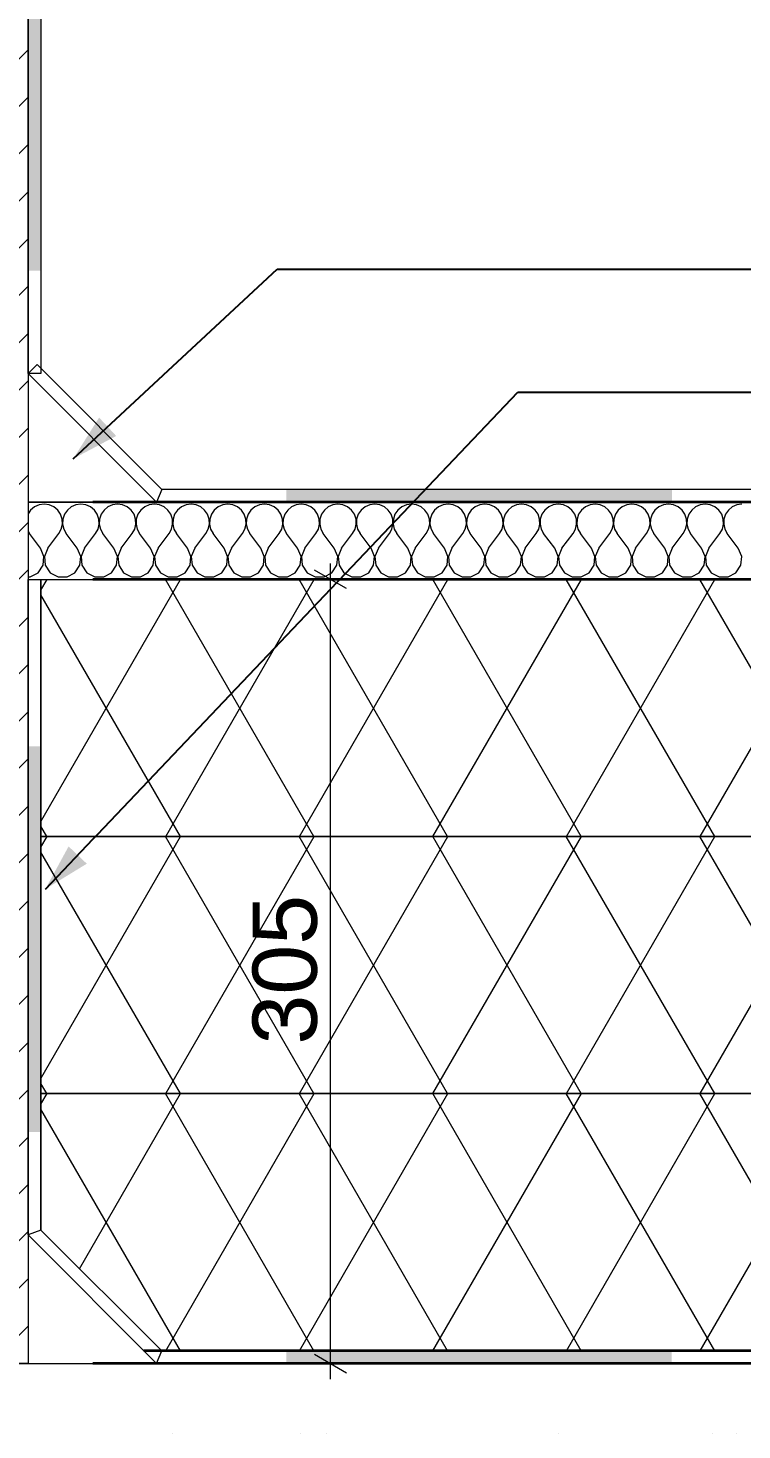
# Model space of a CAD drawing. Header units: millimetres. Extents: x 1788 to 4632, y 2793 to 4765.
# Drawn here: x 3200 to 3477, y 3674 to 4219 of the extents above; entities that cross this region are included whole.
import ezdxf

# ---------------------------------------------------------------- set-up
doc = ezdxf.new("R2010")
doc.units = ezdxf.units.MM
doc.header["$MEASUREMENT"] = 0
doc.linetypes.add('Wipeout_Contour', pattern=[1000, 0, -1000])
for name, color, linetype, lineweight in [('2D Drafting - General_Pen_No__1', 7, 'Continuous', 13), ('Dimensioning - General_Pen_No__1', 7, 'Continuous', 13), ('LÕIGE_Pen_No__1', 7, 'Continuous', 13), ('New_0_Pen_No__2', 8, 'Continuous', 15), ('New_Shell - Roof_Pen_No__1', 7, 'Continuous', 13), ('New_Shell - Roof_Pen_No__21', 7, 'Continuous', 35), ('Structural - Bearing_Pen_No__1', 7, 'Continuous', 13)]:
    doc.layers.add(name, color=color, linetype=linetype, lineweight=lineweight)
for name, color, linetype in [('Dimensioning - General', 7, 'Continuous'), ('New_Shell - Roof', 7, 'Continuous'), ('Structural - Bearing', 7, 'Continuous')]:
    doc.layers.add(name, color=color, linetype=linetype)
doc.styles.add('GENERATED_STYLE_1', font='')
doc.styles.get('GENERATED_STYLE_1').set_extended_font_data('Arial')
doc.dimstyles.new('GENERATED_STYLE__1', dxfattribs={"dimtxt": 25, "dimasz": 9.5, "dimexe": 0.18, "dimexo": 0.0625, "dimgap": 0, "dimtad": 1, "dimdec": 0, "dimzin": 0, "dimdsep": 46, "dimtxsty": 'GENERATED_STYLE_1', "dimblk": 'ARROWHEAD_2', "dimblk1": 'ARROWHEAD_2', "dimblk2": 'ARROWHEAD_2', "dimcen": 0.09, "dimse1": 1, "dimse2": 1, "dimclrd": 7, "dimclre": 7, "dimclrt": 7, "dimadec": 0, "dimazin": 0, "dimtfac": 1, "dimtdec": 4, "dimtmove": 0, "dimatfit": 3, "dimfxl": 0, "dimtolj": 1, "dimtzin": 0, "dimarcsym": 0})
doc.dimstyles.new('GENERATED_STYLE__2', dxfattribs={"dimtxt": 0.18, "dimasz": 18.24, "dimexe": 0.18, "dimexo": 0.0625, "dimgap": 0, "dimtad": 0, "dimtih": 1, "dimtoh": 1, "dimdec": 4, "dimzin": 0, "dimdsep": 46, "dimcen": 0.09, "dimadec": 0, "dimazin": 0, "dimtfac": 1, "dimtdec": 4, "dimtmove": 0, "dimatfit": 3, "dimldrblk": 'ARROWHEAD_5', "dimfxl": 0, "dimtolj": 1, "dimtzin": 0, "dimarcsym": 0})

# ---------------------------------------------------------------- blocks, each defined once
blk = doc.blocks.new('*X2')
at = {"layer": 'New_Shell - Roof_Pen_No__1', "color": 7, "linetype": 'Continuous', "lineweight": 13}
for p, q in [((3200.76, 4031.96), (3199.76, 4030.51)), ((3202.28, 4033.22), (3200.76, 4031.96)), ((3204.08, 4034.01), (3202.28, 4033.22)), ((3206.03, 4034.29), (3204.08, 4034.01)), ((3207.99, 4034.01), (3206.03, 4034.29)), ((3209.79, 4033.22), (3207.99, 4034.01)), ((3211.31, 4031.96), (3209.79, 4033.22)), ((3212.42, 4030.34), (3211.31, 4031.96)), ((3213.05, 4028.47), (3212.42, 4030.34)), ((3213.93, 4030.34), (3213.3, 4028.47)), ((3215.05, 4031.96), (3213.93, 4030.34)), ((3216.56, 4033.22), (3215.05, 4031.96)), ((3218.37, 4034.01), (3216.56, 4033.22)), ((3220.32, 4034.29), (3218.37, 4034.01)), ((3222.27, 4034.01), (3220.32, 4034.29)), ((3224.08, 4033.22), (3222.27, 4034.01)), ((3225.59, 4031.96), (3224.08, 4033.22)), ((3226.71, 4030.34), (3225.59, 4031.96)), ((3227.34, 4028.47), (3226.71, 4030.34)), ((3228.22, 4030.34), (3227.59, 4028.47)), ((3229.33, 4031.96), (3228.22, 4030.34)), ((3230.85, 4033.22), (3229.33, 4031.96)), ((3232.65, 4034.01), (3230.85, 4033.22)), ((3234.61, 4034.29), (3232.65, 4034.01)), ((3236.56, 4034.01), (3234.61, 4034.29)), ((3238.36, 4033.22), (3236.56, 4034.01)), ((3239.88, 4031.96), (3238.36, 4033.22)), ((3240.99, 4030.34), (3239.88, 4031.96)), ((3241.62, 4028.47), (3240.99, 4030.34)), ((3242.5, 4030.34), (3241.87, 4028.47)), ((3243.62, 4031.96), (3242.5, 4030.34)), ((3245.14, 4033.22), (3243.62, 4031.96)), ((3246.94, 4034.01), (3245.14, 4033.22)), ((3248.89, 4034.29), (3246.94, 4034.01)), ((3250.84, 4034.01), (3248.89, 4034.29)), ((3252.65, 4033.22), (3250.84, 4034.01)), ((3254.16, 4031.96), (3252.65, 4033.22)), ((3255.28, 4030.34), (3254.16, 4031.96)), ((3255.91, 4028.47), (3255.28, 4030.34)), ((3256.79, 4030.34), (3256.16, 4028.47)), ((3257.9, 4031.96), (3256.79, 4030.34)), ((3259.42, 4033.22), (3257.9, 4031.96)), ((3261.23, 4034.01), (3259.42, 4033.22)), ((3263.18, 4034.29), (3261.23, 4034.01)), ((3265.13, 4034.01), (3263.18, 4034.29)), ((3266.93, 4033.22), (3265.13, 4034.01)), ((3268.45, 4031.96), (3266.93, 4033.22)), ((3269.57, 4030.34), (3268.45, 4031.96)), ((3270.2, 4028.47), (3269.57, 4030.34)), ((3271.07, 4030.34), (3270.44, 4028.47)), ((3272.19, 4031.96), (3271.07, 4030.34)), ((3273.71, 4033.22), (3272.19, 4031.96)), ((3275.51, 4034.01), (3273.71, 4033.22)), ((3277.46, 4034.29), (3275.51, 4034.01)), ((3279.41, 4034.01), (3277.46, 4034.29)), ((3281.22, 4033.22), (3279.41, 4034.01)), ((3282.74, 4031.96), (3281.22, 4033.22)), ((3283.85, 4030.34), (3282.74, 4031.96)), ((3284.48, 4028.47), (3283.85, 4030.34)), ((3285.36, 4030.34), (3284.73, 4028.47)), ((3286.48, 4031.96), (3285.36, 4030.34)), ((3287.99, 4033.22), (3286.48, 4031.96)), ((3289.8, 4034.01), (3287.99, 4033.22)), ((3291.75, 4034.29), (3289.8, 4034.01)), ((3293.7, 4034.01), (3291.75, 4034.29)), ((3295.5, 4033.22), (3293.7, 4034.01)), ((3297.02, 4031.96), (3295.5, 4033.22)), ((3298.14, 4030.34), (3297.02, 4031.96)), ((3298.77, 4028.47), (3298.14, 4030.34)), ((3299.65, 4030.34), (3299.02, 4028.47)), ((3300.76, 4031.96), (3299.65, 4030.34)), ((3302.28, 4033.22), (3300.76, 4031.96)), ((3304.08, 4034.01), (3302.28, 4033.22)), ((3306.03, 4034.29), (3304.08, 4034.01)), ((3307.99, 4034.01), (3306.03, 4034.29)), ((3309.79, 4033.22), (3307.99, 4034.01)), ((3311.31, 4031.96), (3309.79, 4033.22)), ((3312.42, 4030.34), (3311.31, 4031.96)), ((3313.05, 4028.47), (3312.42, 4030.34)), ((3313.93, 4030.34), (3313.3, 4028.47)), ((3315.05, 4031.96), (3313.93, 4030.34)), ((3316.56, 4033.22), (3315.05, 4031.96)), ((3318.37, 4034.01), (3316.56, 4033.22)), ((3320.32, 4034.29), (3318.37, 4034.01)), ((3322.27, 4034.01), (3320.32, 4034.29)), ((3324.08, 4033.22), (3322.27, 4034.01)), ((3325.59, 4031.96), (3324.08, 4033.22)), ((3326.71, 4030.34), (3325.59, 4031.96)), ((3327.34, 4028.47), (3326.71, 4030.34)), ((3328.22, 4030.34), (3327.59, 4028.47)), ((3329.33, 4031.96), (3328.22, 4030.34)), ((3330.85, 4033.22), (3329.33, 4031.96)), ((3332.65, 4034.01), (3330.85, 4033.22)), ((3334.61, 4034.29), (3332.65, 4034.01)), ((3336.56, 4034.01), (3334.61, 4034.29)), ((3338.36, 4033.22), (3336.56, 4034.01)), ((3339.88, 4031.96), (3338.36, 4033.22)), ((3340.99, 4030.34), (3339.88, 4031.96)), ((3341.62, 4028.47), (3340.99, 4030.34)), ((3342.5, 4030.34), (3341.87, 4028.47)), ((3343.62, 4031.96), (3342.5, 4030.34)), ((3345.14, 4033.22), (3343.62, 4031.96)), ((3346.94, 4034.01), (3345.14, 4033.22)), ((3348.89, 4034.29), (3346.94, 4034.01)), ((3350.84, 4034.01), (3348.89, 4034.29)), ((3352.65, 4033.22), (3350.84, 4034.01)), ((3354.16, 4031.96), (3352.65, 4033.22)), ((3355.28, 4030.34), (3354.16, 4031.96)), ((3355.91, 4028.47), (3355.28, 4030.34)), ((3356.79, 4030.34), (3356.16, 4028.47)), ((3357.9, 4031.96), (3356.79, 4030.34)), ((3359.42, 4033.22), (3357.9, 4031.96)), ((3361.23, 4034.01), (3359.42, 4033.22)), ((3363.18, 4034.29), (3361.23, 4034.01)), ((3365.13, 4034.01), (3363.18, 4034.29)), ((3366.93, 4033.22), (3365.13, 4034.01)), ((3368.45, 4031.96), (3366.93, 4033.22)), ((3369.57, 4030.34), (3368.45, 4031.96)), ((3370.2, 4028.47), (3369.57, 4030.34)), ((3371.07, 4030.34), (3370.44, 4028.47)), ((3372.19, 4031.96), (3371.07, 4030.34)), ((3373.71, 4033.22), (3372.19, 4031.96)), ((3375.51, 4034.01), (3373.71, 4033.22)), ((3377.46, 4034.29), (3375.51, 4034.01)), ((3379.41, 4034.01), (3377.46, 4034.29)), ((3381.22, 4033.22), (3379.41, 4034.01)), ((3382.74, 4031.96), (3381.22, 4033.22)), ((3383.85, 4030.34), (3382.74, 4031.96)), ((3384.48, 4028.47), (3383.85, 4030.34)), ((3385.36, 4030.34), (3384.73, 4028.47)), ((3386.48, 4031.96), (3385.36, 4030.34)), ((3387.99, 4033.22), (3386.48, 4031.96)), ((3389.8, 4034.01), (3387.99, 4033.22)), ((3391.75, 4034.29), (3389.8, 4034.01)), ((3393.7, 4034.01), (3391.75, 4034.29)), ((3395.5, 4033.22), (3393.7, 4034.01)), ((3397.02, 4031.96), (3395.5, 4033.22)), ((3398.14, 4030.34), (3397.02, 4031.96)), ((3398.77, 4028.47), (3398.14, 4030.34)), ((3399.65, 4030.34), (3399.02, 4028.47)), ((3400.76, 4031.96), (3399.65, 4030.34)), ((3402.28, 4033.22), (3400.76, 4031.96)), ((3404.08, 4034.01), (3402.28, 4033.22)), ((3406.03, 4034.29), (3404.08, 4034.01)), ((3407.99, 4034.01), (3406.03, 4034.29)), ((3409.79, 4033.22), (3407.99, 4034.01)), ((3411.31, 4031.96), (3409.79, 4033.22)), ((3412.42, 4030.34), (3411.31, 4031.96)), ((3413.05, 4028.47), (3412.42, 4030.34)), ((3413.93, 4030.34), (3413.3, 4028.47)), ((3415.05, 4031.96), (3413.93, 4030.34)), ((3416.56, 4033.22), (3415.05, 4031.96)), ((3418.37, 4034.01), (3416.56, 4033.22)), ((3420.32, 4034.29), (3418.37, 4034.01)), ((3422.27, 4034.01), (3420.32, 4034.29)), ((3424.08, 4033.22), (3422.27, 4034.01)), ((3425.59, 4031.96), (3424.08, 4033.22)), ((3426.71, 4030.34), (3425.59, 4031.96)), ((3427.34, 4028.47), (3426.71, 4030.34)), ((3428.22, 4030.34), (3427.59, 4028.47)), ((3429.33, 4031.96), (3428.22, 4030.34)), ((3430.85, 4033.22), (3429.33, 4031.96)), ((3432.65, 4034.01), (3430.85, 4033.22)), ((3434.61, 4034.29), (3432.65, 4034.01)), ((3436.56, 4034.01), (3434.61, 4034.29)), ((3438.36, 4033.22), (3436.56, 4034.01)), ((3439.88, 4031.96), (3438.36, 4033.22)), ((3440.99, 4030.34), (3439.88, 4031.96)), ((3441.62, 4028.47), (3440.99, 4030.34)), ((3442.5, 4030.34), (3441.87, 4028.47)), ((3443.62, 4031.96), (3442.5, 4030.34)), ((3445.14, 4033.22), (3443.62, 4031.96)), ((3446.94, 4034.01), (3445.14, 4033.22)), ((3448.89, 4034.29), (3446.94, 4034.01)), ((3450.84, 4034.01), (3448.89, 4034.29)), ((3452.65, 4033.22), (3450.84, 4034.01)), ((3454.16, 4031.96), (3452.65, 4033.22)), ((3455.28, 4030.34), (3454.16, 4031.96)), ((3455.91, 4028.47), (3455.28, 4030.34)), ((3456.79, 4030.34), (3456.16, 4028.47)), ((3457.9, 4031.96), (3456.79, 4030.34)), ((3459.42, 4033.22), (3457.9, 4031.96)), ((3461.23, 4034.01), (3459.42, 4033.22)), ((3463.18, 4034.29), (3461.23, 4034.01)), ((3465.13, 4034.01), (3463.18, 4034.29)), ((3466.93, 4033.22), (3465.13, 4034.01)), ((3468.45, 4031.96), (3466.93, 4033.22)), ((3469.57, 4030.34), (3468.45, 4031.96)), ((3470.2, 4028.47), (3469.57, 4030.34)), ((3471.07, 4030.34), (3470.44, 4028.47)), ((3472.19, 4031.96), (3471.07, 4030.34)), ((3473.71, 4033.22), (3472.19, 4031.96)), ((3475.51, 4034.01), (3473.71, 4033.22)), ((3477.46, 4034.29), (3475.51, 4034.01)), ((3211.75, 4022.86), (3212.7, 4024.58)), ((3212.7, 4024.58), (3213.15, 4026.5)), ((3213.15, 4026.5), (3213.05, 4028.47)), ((3213.3, 4028.47), (3213.21, 4026.5)), ((3213.21, 4026.5), (3213.65, 4024.58)), ((3213.65, 4024.58), (3214.61, 4022.86)), ((3226.03, 4022.86), (3226.99, 4024.58)), ((3226.99, 4024.58), (3227.43, 4026.5)), ((3227.43, 4026.5), (3227.34, 4028.47)), ((3227.59, 4028.47), (3227.49, 4026.5)), ((3227.49, 4026.5), (3227.94, 4024.58)), ((3227.94, 4024.58), (3228.89, 4022.86)), ((3240.32, 4022.86), (3241.27, 4024.58)), ((3241.27, 4024.58), (3241.72, 4026.5)), ((3241.72, 4026.5), (3241.62, 4028.47)), ((3241.87, 4028.47), (3241.78, 4026.5)), ((3241.78, 4026.5), (3242.22, 4024.58)), ((3242.22, 4024.58), (3243.18, 4022.86)), ((3254.61, 4022.86), (3255.56, 4024.58)), ((3255.56, 4024.58), (3256.01, 4026.5)), ((3256.01, 4026.5), (3255.91, 4028.47)), ((3256.16, 4028.47), (3256.06, 4026.5)), ((3256.06, 4026.5), (3256.51, 4024.58)), ((3256.51, 4024.58), (3257.46, 4022.86)), ((3268.89, 4022.86), (3269.84, 4024.58)), ((3269.84, 4024.58), (3270.29, 4026.5)), ((3270.29, 4026.5), (3270.2, 4028.47)), ((3270.44, 4028.47), (3270.35, 4026.5)), ((3270.35, 4026.5), (3270.79, 4024.58)), ((3270.79, 4024.58), (3271.75, 4022.86)), ((3283.18, 4022.86), (3284.13, 4024.58)), ((3284.13, 4024.58), (3284.58, 4026.5)), ((3284.58, 4026.5), (3284.48, 4028.47)), ((3284.73, 4028.47), (3284.63, 4026.5)), ((3284.63, 4026.5), (3285.08, 4024.58)), ((3285.08, 4024.58), (3286.03, 4022.86)), ((3297.46, 4022.86), (3298.42, 4024.58)), ((3298.42, 4024.58), (3298.86, 4026.5)), ((3298.86, 4026.5), (3298.77, 4028.47)), ((3299.02, 4028.47), (3298.92, 4026.5)), ((3298.92, 4026.5), (3299.37, 4024.58)), ((3299.37, 4024.58), (3300.32, 4022.86)), ((3311.75, 4022.86), (3312.7, 4024.58)), ((3312.7, 4024.58), (3313.15, 4026.5)), ((3313.15, 4026.5), (3313.05, 4028.47)), ((3313.3, 4028.47), (3313.21, 4026.5)), ((3313.21, 4026.5), (3313.65, 4024.58)), ((3313.65, 4024.58), (3314.61, 4022.86)), ((3326.03, 4022.86), (3326.99, 4024.58)), ((3326.99, 4024.58), (3327.43, 4026.5)), ((3327.43, 4026.5), (3327.34, 4028.47)), ((3327.59, 4028.47), (3327.49, 4026.5)), ((3327.49, 4026.5), (3327.94, 4024.58)), ((3327.94, 4024.58), (3328.89, 4022.86)), ((3340.32, 4022.86), (3341.27, 4024.58)), ((3341.27, 4024.58), (3341.72, 4026.5)), ((3341.72, 4026.5), (3341.62, 4028.47)), ((3341.87, 4028.47), (3341.78, 4026.5)), ((3341.78, 4026.5), (3342.22, 4024.58)), ((3342.22, 4024.58), (3343.18, 4022.86)), ((3354.61, 4022.86), (3355.56, 4024.58)), ((3355.56, 4024.58), (3356.01, 4026.5)), ((3356.01, 4026.5), (3355.91, 4028.47)), ((3356.16, 4028.47), (3356.06, 4026.5)), ((3356.06, 4026.5), (3356.51, 4024.58)), ((3356.51, 4024.58), (3357.46, 4022.86)), ((3368.89, 4022.86), (3369.84, 4024.58)), ((3369.84, 4024.58), (3370.29, 4026.5)), ((3370.29, 4026.5), (3370.2, 4028.47)), ((3370.44, 4028.47), (3370.35, 4026.5)), ((3370.35, 4026.5), (3370.79, 4024.58)), ((3370.79, 4024.58), (3371.75, 4022.86)), ((3383.18, 4022.86), (3384.13, 4024.58)), ((3384.13, 4024.58), (3384.58, 4026.5)), ((3384.58, 4026.5), (3384.48, 4028.47)), ((3384.73, 4028.47), (3384.63, 4026.5)), ((3384.63, 4026.5), (3385.08, 4024.58)), ((3385.08, 4024.58), (3386.03, 4022.86)), ((3397.46, 4022.86), (3398.42, 4024.58)), ((3398.42, 4024.58), (3398.86, 4026.5)), ((3398.86, 4026.5), (3398.77, 4028.47)), ((3399.02, 4028.47), (3398.92, 4026.5)), ((3398.92, 4026.5), (3399.37, 4024.58)), ((3399.37, 4024.58), (3400.32, 4022.86)), ((3411.75, 4022.86), (3412.7, 4024.58)), ((3412.7, 4024.58), (3413.15, 4026.5)), ((3413.15, 4026.5), (3413.05, 4028.47)), ((3413.3, 4028.47), (3413.21, 4026.5)), ((3413.21, 4026.5), (3413.65, 4024.58)), ((3413.65, 4024.58), (3414.61, 4022.86)), ((3426.03, 4022.86), (3426.99, 4024.58)), ((3426.99, 4024.58), (3427.43, 4026.5)), ((3427.43, 4026.5), (3427.34, 4028.47)), ((3427.59, 4028.47), (3427.49, 4026.5)), ((3427.49, 4026.5), (3427.94, 4024.58)), ((3427.94, 4024.58), (3428.89, 4022.86)), ((3440.32, 4022.86), (3441.27, 4024.58)), ((3441.27, 4024.58), (3441.72, 4026.5)), ((3441.72, 4026.5), (3441.62, 4028.47)), ((3441.87, 4028.47), (3441.78, 4026.5)), ((3441.78, 4026.5), (3442.22, 4024.58)), ((3442.22, 4024.58), (3443.18, 4022.86)), ((3454.61, 4022.86), (3455.56, 4024.58)), ((3455.56, 4024.58), (3456.01, 4026.5)), ((3456.01, 4026.5), (3455.91, 4028.47)), ((3456.16, 4028.47), (3456.06, 4026.5)), ((3456.06, 4026.5), (3456.51, 4024.58)), ((3456.51, 4024.58), (3457.46, 4022.86)), ((3468.89, 4022.86), (3469.84, 4024.58)), ((3469.84, 4024.58), (3470.29, 4026.5)), ((3470.29, 4026.5), (3470.2, 4028.47)), ((3470.44, 4028.47), (3470.35, 4026.5)), ((3470.35, 4026.5), (3470.79, 4024.58)), ((3470.79, 4024.58), (3471.75, 4022.86)), ((3199.76, 4023.87), (3200.32, 4022.86)), ((3204.61, 4017.14), (3200.32, 4022.86)), ((3207.46, 4017.14), (3211.75, 4022.86)), ((3218.89, 4017.14), (3214.61, 4022.86)), ((3221.75, 4017.14), (3226.03, 4022.86)), ((3233.18, 4017.14), (3228.89, 4022.86)), ((3236.03, 4017.14), (3240.32, 4022.86)), ((3247.46, 4017.14), (3243.18, 4022.86)), ((3250.32, 4017.14), (3254.61, 4022.86)), ((3261.75, 4017.14), (3257.46, 4022.86)), ((3264.61, 4017.14), (3268.89, 4022.86)), ((3276.03, 4017.14), (3271.75, 4022.86)), ((3278.89, 4017.14), (3283.18, 4022.86)), ((3290.32, 4017.14), (3286.03, 4022.86)), ((3293.18, 4017.14), (3297.46, 4022.86)), ((3304.61, 4017.14), (3300.32, 4022.86)), ((3307.46, 4017.14), (3311.75, 4022.86)), ((3318.89, 4017.14), (3314.61, 4022.86)), ((3321.75, 4017.14), (3326.03, 4022.86)), ((3333.18, 4017.14), (3328.89, 4022.86)), ((3336.03, 4017.14), (3340.32, 4022.86)), ((3347.46, 4017.14), (3343.18, 4022.86)), ((3350.32, 4017.14), (3354.61, 4022.86)), ((3361.75, 4017.14), (3357.46, 4022.86)), ((3364.61, 4017.14), (3368.89, 4022.86)), ((3376.03, 4017.14), (3371.75, 4022.86)), ((3378.89, 4017.14), (3383.18, 4022.86)), ((3390.32, 4017.14), (3386.03, 4022.86)), ((3393.18, 4017.14), (3397.46, 4022.86)), ((3404.61, 4017.14), (3400.32, 4022.86)), ((3407.46, 4017.14), (3411.75, 4022.86)), ((3418.89, 4017.14), (3414.61, 4022.86)), ((3421.75, 4017.14), (3426.03, 4022.86)), ((3433.18, 4017.14), (3428.89, 4022.86)), ((3436.03, 4017.14), (3440.32, 4022.86)), ((3447.46, 4017.14), (3443.18, 4022.86)), ((3450.32, 4017.14), (3454.61, 4022.86)), ((3461.75, 4017.14), (3457.46, 4022.86)), ((3464.61, 4017.14), (3468.89, 4022.86)), ((3476.03, 4017.14), (3471.75, 4022.86)), ((3205.95, 4013.93), (3204.61, 4017.14)), ((3205.62, 4010.47), (3205.95, 4013.93)), ((3207.46, 4017.14), (3206.12, 4013.93)), ((3206.12, 4013.93), (3206.44, 4010.47)), ((3220.24, 4013.93), (3218.89, 4017.14)), ((3219.91, 4010.47), (3220.24, 4013.93)), ((3221.75, 4017.14), (3220.4, 4013.93)), ((3220.4, 4013.93), (3220.73, 4010.47)), ((3234.52, 4013.93), (3233.18, 4017.14)), ((3234.2, 4010.47), (3234.52, 4013.93)), ((3236.03, 4017.14), (3234.69, 4013.93)), ((3234.69, 4013.93), (3235.02, 4010.47)), ((3248.81, 4013.93), (3247.46, 4017.14)), ((3248.48, 4010.47), (3248.81, 4013.93)), ((3250.32, 4017.14), (3248.97, 4013.93)), ((3248.97, 4013.93), (3249.3, 4010.47)), ((3263.1, 4013.93), (3261.75, 4017.14)), ((3262.77, 4010.47), (3263.1, 4013.93)), ((3264.61, 4017.14), (3263.26, 4013.93)), ((3263.26, 4013.93), (3263.59, 4010.47)), ((3277.38, 4013.93), (3276.03, 4017.14)), ((3277.05, 4010.47), (3277.38, 4013.93)), ((3278.89, 4017.14), (3277.54, 4013.93)), ((3277.54, 4013.93), (3277.87, 4010.47)), ((3291.67, 4013.93), (3290.32, 4017.14)), ((3291.34, 4010.47), (3291.67, 4013.93)), ((3293.18, 4017.14), (3291.83, 4013.93)), ((3291.83, 4013.93), (3292.16, 4010.47)), ((3305.95, 4013.93), (3304.61, 4017.14)), ((3305.62, 4010.47), (3305.95, 4013.93)), ((3307.46, 4017.14), (3306.12, 4013.93)), ((3306.12, 4013.93), (3306.44, 4010.47)), ((3320.24, 4013.93), (3318.89, 4017.14)), ((3319.91, 4010.47), (3320.24, 4013.93)), ((3321.75, 4017.14), (3320.4, 4013.93)), ((3320.4, 4013.93), (3320.73, 4010.47)), ((3334.52, 4013.93), (3333.18, 4017.14)), ((3334.2, 4010.47), (3334.52, 4013.93)), ((3336.03, 4017.14), (3334.69, 4013.93)), ((3334.69, 4013.93), (3335.02, 4010.47)), ((3348.81, 4013.93), (3347.46, 4017.14)), ((3348.48, 4010.47), (3348.81, 4013.93)), ((3350.32, 4017.14), (3348.97, 4013.93)), ((3348.97, 4013.93), (3349.3, 4010.47)), ((3363.1, 4013.93), (3361.75, 4017.14)), ((3362.77, 4010.47), (3363.1, 4013.93)), ((3364.61, 4017.14), (3363.26, 4013.93)), ((3363.26, 4013.93), (3363.59, 4010.47)), ((3377.38, 4013.93), (3376.03, 4017.14)), ((3377.05, 4010.47), (3377.38, 4013.93)), ((3378.89, 4017.14), (3377.54, 4013.93)), ((3377.54, 4013.93), (3377.87, 4010.47)), ((3391.67, 4013.93), (3390.32, 4017.14)), ((3391.34, 4010.47), (3391.67, 4013.93)), ((3393.18, 4017.14), (3391.83, 4013.93)), ((3391.83, 4013.93), (3392.16, 4010.47)), ((3405.95, 4013.93), (3404.61, 4017.14)), ((3405.62, 4010.47), (3405.95, 4013.93)), ((3407.46, 4017.14), (3406.12, 4013.93)), ((3406.12, 4013.93), (3406.44, 4010.47)), ((3420.24, 4013.93), (3418.89, 4017.14)), ((3419.91, 4010.47), (3420.24, 4013.93)), ((3421.75, 4017.14), (3420.4, 4013.93)), ((3420.4, 4013.93), (3420.73, 4010.47)), ((3434.52, 4013.93), (3433.18, 4017.14)), ((3434.2, 4010.47), (3434.52, 4013.93)), ((3436.03, 4017.14), (3434.69, 4013.93)), ((3434.69, 4013.93), (3435.02, 4010.47)), ((3448.81, 4013.93), (3447.46, 4017.14)), ((3448.48, 4010.47), (3448.81, 4013.93)), ((3450.32, 4017.14), (3448.97, 4013.93)), ((3448.97, 4013.93), (3449.3, 4010.47)), ((3463.1, 4013.93), (3461.75, 4017.14)), ((3462.77, 4010.47), (3463.1, 4013.93)), ((3464.61, 4017.14), (3463.26, 4013.93)), ((3463.26, 4013.93), (3463.59, 4010.47)), ((3477.38, 4013.93), (3476.03, 4017.14)), ((3477.05, 4010.47), (3477.38, 4013.93)), ((3203.7, 4007.57), (3205.62, 4010.47)), ((3206.44, 4010.47), (3208.37, 4007.57)), ((3217.98, 4007.57), (3219.91, 4010.47)), ((3220.73, 4010.47), (3222.66, 4007.57)), ((3232.27, 4007.57), (3234.2, 4010.47)), ((3235.02, 4010.47), (3236.94, 4007.57)), ((3246.55, 4007.57), (3248.48, 4010.47)), ((3249.3, 4010.47), (3251.23, 4007.57)), ((3260.84, 4007.57), (3262.77, 4010.47)), ((3263.59, 4010.47), (3265.51, 4007.57)), ((3275.13, 4007.57), (3277.05, 4010.47)), ((3277.87, 4010.47), (3279.8, 4007.57)), ((3289.41, 4007.57), (3291.34, 4010.47)), ((3292.16, 4010.47), (3294.09, 4007.57)), ((3303.7, 4007.57), (3305.62, 4010.47)), ((3306.44, 4010.47), (3308.37, 4007.57)), ((3317.98, 4007.57), (3319.91, 4010.47)), ((3320.73, 4010.47), (3322.66, 4007.57)), ((3332.27, 4007.57), (3334.2, 4010.47)), ((3335.02, 4010.47), (3336.94, 4007.57)), ((3346.55, 4007.57), (3348.48, 4010.47)), ((3349.3, 4010.47), (3351.23, 4007.57)), ((3360.84, 4007.57), (3362.77, 4010.47)), ((3363.59, 4010.47), (3365.51, 4007.57)), ((3375.13, 4007.57), (3377.05, 4010.47)), ((3377.87, 4010.47), (3379.8, 4007.57)), ((3389.41, 4007.57), (3391.34, 4010.47)), ((3392.16, 4010.47), (3394.09, 4007.57)), ((3403.7, 4007.57), (3405.62, 4010.47)), ((3406.44, 4010.47), (3408.37, 4007.57)), ((3417.98, 4007.57), (3419.91, 4010.47)), ((3420.73, 4010.47), (3422.66, 4007.57)), ((3432.27, 4007.57), (3434.2, 4010.47)), ((3435.02, 4010.47), (3436.94, 4007.57)), ((3446.55, 4007.57), (3448.48, 4010.47)), ((3449.3, 4010.47), (3451.23, 4007.57)), ((3460.84, 4007.57), (3462.77, 4010.47)), ((3463.59, 4010.47), (3465.51, 4007.57)), ((3475.13, 4007.57), (3477.05, 4010.47)), ((3199.76, 4005.93), (3200.63, 4005.93)), ((3200.63, 4005.93), (3203.7, 4007.57)), ((3208.37, 4007.57), (3211.44, 4005.93)), ((3211.44, 4005.93), (3214.92, 4005.93)), ((3214.92, 4005.93), (3217.98, 4007.57)), ((3222.66, 4007.57), (3225.72, 4005.93)), ((3225.72, 4005.93), (3229.2, 4005.93)), ((3229.2, 4005.93), (3232.27, 4007.57)), ((3236.94, 4007.57), (3240.01, 4005.93)), ((3240.01, 4005.93), (3243.49, 4005.93)), ((3243.49, 4005.93), (3246.55, 4007.57)), ((3251.23, 4007.57), (3254.29, 4005.93)), ((3254.29, 4005.93), (3257.77, 4005.93)), ((3257.77, 4005.93), (3260.84, 4007.57)), ((3265.51, 4007.57), (3268.58, 4005.93)), ((3268.58, 4005.93), (3272.06, 4005.93)), ((3272.06, 4005.93), (3275.13, 4007.57)), ((3279.8, 4007.57), (3282.87, 4005.93)), ((3282.87, 4005.93), (3286.35, 4005.93)), ((3286.35, 4005.93), (3289.41, 4007.57)), ((3294.09, 4007.57), (3297.15, 4005.93)), ((3297.15, 4005.93), (3300.63, 4005.93)), ((3300.63, 4005.93), (3303.7, 4007.57)), ((3308.37, 4007.57), (3311.44, 4005.93)), ((3311.44, 4005.93), (3314.92, 4005.93)), ((3314.92, 4005.93), (3317.98, 4007.57)), ((3322.66, 4007.57), (3325.72, 4005.93)), ((3325.72, 4005.93), (3329.2, 4005.93)), ((3329.2, 4005.93), (3332.27, 4007.57)), ((3336.94, 4007.57), (3340.01, 4005.93)), ((3340.01, 4005.93), (3343.49, 4005.93)), ((3343.49, 4005.93), (3346.55, 4007.57)), ((3351.23, 4007.57), (3354.29, 4005.93)), ((3354.29, 4005.93), (3357.77, 4005.93)), ((3357.77, 4005.93), (3360.84, 4007.57)), ((3365.51, 4007.57), (3368.58, 4005.93)), ((3368.58, 4005.93), (3372.06, 4005.93)), ((3372.06, 4005.93), (3375.13, 4007.57)), ((3379.8, 4007.57), (3382.87, 4005.93)), ((3382.87, 4005.93), (3386.35, 4005.93)), ((3386.35, 4005.93), (3389.41, 4007.57)), ((3394.09, 4007.57), (3397.15, 4005.93)), ((3397.15, 4005.93), (3400.63, 4005.93)), ((3400.63, 4005.93), (3403.7, 4007.57)), ((3408.37, 4007.57), (3411.44, 4005.93)), ((3411.44, 4005.93), (3414.92, 4005.93)), ((3414.92, 4005.93), (3417.98, 4007.57)), ((3422.66, 4007.57), (3425.72, 4005.93)), ((3425.72, 4005.93), (3429.2, 4005.93)), ((3429.2, 4005.93), (3432.27, 4007.57)), ((3436.94, 4007.57), (3440.01, 4005.93)), ((3440.01, 4005.93), (3443.49, 4005.93)), ((3443.49, 4005.93), (3446.55, 4007.57)), ((3451.23, 4007.57), (3454.29, 4005.93)), ((3454.29, 4005.93), (3457.77, 4005.93)), ((3457.77, 4005.93), (3460.84, 4007.57)), ((3465.51, 4007.57), (3468.58, 4005.93)), ((3468.58, 4005.93), (3472.06, 4005.93)), ((3472.06, 4005.93), (3475.13, 4007.57))]:
    blk.add_line(p, q, dxfattribs=at)
blk = doc.blocks.new('*X3')
at = {"layer": 'New_Shell - Roof', "linetype": 'Continuous', "lineweight": 0, "true_color": 0x000000}
blk.add_hatch(color=18, dxfattribs=at).paths.add_polyline_path([(3450.18, 3705), (3300.18, 3705), (3300.18, 3700), (3450.18, 3700)])
blk = doc.blocks.new('*X4')
at = {"layer": 'New_Shell - Roof', "linetype": 'Continuous', "lineweight": 0, "true_color": 0x000000}
blk.add_hatch(color=18, dxfattribs=at).paths.add_polyline_path([(3450.19, 4040), (3300.19, 4040), (3300.19, 4035), (3450.19, 4035)])
blk = doc.blocks.new('*X12')
at = {"layer": 'New_Shell - Roof', "linetype": 'Continuous', "lineweight": 0, "true_color": 0x000000}
blk.add_hatch(color=18, dxfattribs=at).paths.add_polyline_path([(3450.18, 3705), (3300.18, 3705), (3300.18, 3700), (3450.18, 3700)])
blk = doc.blocks.new('*X14')
at = {"layer": 'New_Shell - Roof', "linetype": 'Continuous', "lineweight": 0, "true_color": 0x000000}
for points in [[(3199.76, 3940.1), (3199.76, 3790.1), (3202.27, 3790.1), (3202.27, 3940.1)], [(3204.76, 3940.09), (3202.27, 3940.09), (3202.27, 3790.09), (3204.76, 3790.09)]]:
    blk.add_hatch(color=18, dxfattribs=at).paths.add_polyline_path(points)
blk = doc.blocks.new('*X16')
at = {"layer": 'New_Shell - Roof', "linetype": 'Continuous', "lineweight": 0, "true_color": 0x000000}
for points in [[(3199.76, 4425.1), (3202.26, 4425.1), (3202.26, 4441.73), (3199.76, 4442.05)], [(3204.76, 4441.4), (3202.26, 4441.73), (3202.26, 4425.09), (3204.76, 4425.09)], [(3199.76, 4275.1), (3199.76, 4125.1), (3202.27, 4125.1), (3202.27, 4275.1)], [(3204.76, 4275.09), (3202.27, 4275.09), (3202.27, 4125.09), (3204.76, 4125.09)]]:
    blk.add_hatch(color=18, dxfattribs=at).paths.add_polyline_path(points)
blk = doc.blocks.new('*D21')
at = {"layer": 'Dimensioning - General_Pen_No__1', "color": 7, "linetype": 'Continuous', "lineweight": 13}
for p, q in [((3323.7, 4001.39), (3311.2, 4008.61)), ((3317.45, 4005), (3317.45, 4011.11)), ((3326.83, 4005), (3308.08, 4005)), ((3317.45, 3700), (3317.45, 4005)), ((3311.2, 3703.61), (3323.7, 3696.39)), ((3326.83, 3700), (3308.08, 3700)), ((3317.45, 3693.89), (3317.45, 3700))]:
    blk.add_line(p, q, dxfattribs=at)
at = {"layer": 'Dimensioning - General_Pen_No__1', "color": 7, "lineweight": 13, "insert": (3312.45, 3824.04), "char_height": 25, "attachment_point": 7, "rotation": 90, "style": 'GENERATED_STYLE_1'}
blk.add_mtext('\\A1;{\\pql;\\fArial|b0|i0|c0|p34;305}', dxfattribs=at)
blk = doc.blocks.new('ARROWHEAD_2')
at = {"color": 0, "linetype": 'Continuous', "lineweight": 0}
for p, q in [((-0.378, -0.655), (0.378, 0.655)), ((0, 0), (-1, 0))]:
    blk.add_line(p, q, dxfattribs=at)
blk = doc.blocks.new('ARROWHEAD_5')
at = {"linetype": 'Continuous', "lineweight": 0}
blk.add_hatch(color=0, dxfattribs=at).paths.add_polyline_path([(-1, 0.2679), (0, 0), (-1, -0.2679)])
at = {"color": 0, "linetype": 'Continuous', "lineweight": 0}
blk.add_line((0, 0), (-1, 0), dxfattribs=at)

msp = doc.modelspace()

# ---------------------------------------------------------------- hatches: boundary and pattern name
at = {"layer": '2D Drafting - General_Pen_No__1', "linetype": 'Continuous', "lineweight": 13}
h = msp.add_hatch(dxfattribs=at)
h.set_pattern_fill('Lightweight_Concrete_0001', style=0, pattern_type=2)
h.set_pattern_definition([(0, (3105.76, 3642.5), (0, 311.77), [19.5, -160.5]), (0, (3195.76, 3798.4), (0, 311.77), [19.5, -160.5]), (60, (3105.76, 3642.5), (-270, 155.885), [19.5, -160.5]), (60, (3285.76, 3642.5), (-270, 155.885), [19.5, -160.5]), (120, (3125.26, 3642.5), (270, 155.885), [19.5, -160.5]), (120, (3305.26, 3642.5), (270, 155.885), [19.5, -160.5]), (0, (3105.76, 3672.5), (0, 60), [0, -60, 0, -90]), (45, (3135.76, 3672.5), (-42.4264, 42.4264), [0, -45, 0, -75])])
h.paths.add_polyline_path([(3034.58, 3500), (3034.58, 3700), (4632.1, 3700), (4632.1, 3500)])
at = {"layer": 'LÕIGE_Pen_No__1', "linetype": 'Continuous', "lineweight": 13}
h = msp.add_hatch(dxfattribs=at)
h.set_pattern_fill('Common_Brick_0001', style=0, pattern_type=2)
h.set_pattern_definition([(45, (0, 0), (-9.192388, 9.192388), [])])
h.paths.add_polyline_path([(3199.76, 4421.88), (3199.76, 3700), (3184.58, 3700), (3184.58, 4423.84)])

# ---------------------------------------------------------------- linework, layer by layer
at = {"layer": '2D Drafting - General_Pen_No__1', "color": 7, "linetype": 'Continuous', "lineweight": 13, "flags": 128}
msp.add_lwpolyline([(3034.58, 3500), (3034.58, 3700), (4632.1, 3700), (4632.1, 3500)], close=True, dxfattribs=at)
at = {"layer": 'LÕIGE_Pen_No__1', "color": 7, "linetype": 'Continuous', "lineweight": 13, "flags": 128}
for points in [[(3199.76, 4421.88), (3199.76, 3700), (3184.58, 3700), (3184.58, 4423.84)], [(3249.76, 4035), (3199.76, 4085), (3199.76, 4035)], [(3249.76, 3700), (3199.76, 3750), (3199.76, 3700)]]:
    msp.add_lwpolyline(points, close=True, dxfattribs=at)
at = {"layer": 'New_Shell - Roof_Pen_No__1', "color": 7, "linetype": 'Continuous', "lineweight": 13, "flags": 128}
for points in [[(3204.76, 4441.4), (3204.76, 4085), (3199.76, 4085), (3199.76, 4442.05)], [(3203.3, 4088.54), (3251.83, 4040), (3249.76, 4035), (3199.76, 4085)], [(3251.83, 4040), (3249.76, 4035), (4632.1, 4035), (4632.1, 4040)]]:
    msp.add_lwpolyline(points, close=True, dxfattribs=at)
at = {"layer": 'New_Shell - Roof_Pen_No__21', "color": 7, "linetype": 'Continuous', "lineweight": 35}
for p, q in [((4399.06, 4035), (3224.99, 4035)), ((4399.06, 3700), (3224.99, 3700))]:
    msp.add_line(p, q, dxfattribs=at)

# ---------------------------------------------------------------- block references
at = {"layer": 'New_Shell - Roof_Pen_No__1', "color": 7, "linetype": 'Continuous', "lineweight": 13}
for name in ['*X16', '*X4']:
    msp.add_blockref(name, (0, 0), dxfattribs=at)

# ---------------------------------------------------------------- leaders
at = {"layer": 'New_0_Pen_No__2', "color": 8, "linetype": 'Continuous', "lineweight": 15, "annotation_type": 0, "has_hookline": 1, "hookline_direction": 0, "text_width": 622.55}
msp.add_leader([(3217.37, 4051.93), (3296.71, 4125.7), (3626.77, 4125.7)], dimstyle='GENERATED_STYLE__2', dxfattribs=at)

# ---------------------------------------------------------------- next in the draw order: wipeouts: each hides what was drawn before it
at = {"color": 254, "linetype": 'Wipeout_Contour', "lineweight": 0, "ltscale": 26765.222533}
msp.add_wipeout([(4632.1, 3805), (4632.1, 3705), (3251.83, 3705), (3204.76, 3751.89), (3204.76, 3805)], dxfattribs=at).dxf.layer = 'Structural - Bearing'

# ---------------------------------------------------------------- next in the draw order: hatches: boundary and pattern name
at = {"layer": 'Structural - Bearing_Pen_No__1', "linetype": 'Continuous', "lineweight": 13}
h = msp.add_hatch(dxfattribs=at)
h.set_pattern_fill('Batt_Insulation_0001', style=0, pattern_type=2)
h.set_pattern_definition([(120, (4165.476, 4204.864), (38.9711, 22.5), []), (60, (4165.476, 4204.864), (-38.9711, 22.5), [])])
h.paths.add_polyline_path([(4632.1, 3805), (4632.1, 3705), (3251.83, 3705), (3204.76, 3751.89), (3204.76, 3805)])

# ---------------------------------------------------------------- next in the draw order: linework, layer by layer
at = {"layer": 'New_Shell - Roof_Pen_No__1', "color": 7, "linetype": 'Continuous', "lineweight": 13, "flags": 128}
msp.add_lwpolyline([(3249.76, 3700), (3251.83, 3705), (4632.1, 3705), (4632.1, 3700)], close=True, dxfattribs=at)
at = {"layer": 'New_Shell - Roof_Pen_No__21', "color": 7, "linetype": 'Continuous', "lineweight": 35}
msp.add_line((4399.06, 3705), (3244.76, 3705), dxfattribs=at)
at = {"layer": 'Structural - Bearing_Pen_No__1', "color": 7, "linetype": 'Continuous', "lineweight": 13, "flags": 128}
msp.add_lwpolyline([(4632.1, 3805), (4632.1, 3705), (3251.83, 3705), (3204.76, 3751.89), (3204.76, 3805)], close=True, dxfattribs=at)

# ---------------------------------------------------------------- next in the draw order: block references
at = {"layer": 'New_Shell - Roof_Pen_No__1', "color": 7, "linetype": 'Continuous', "lineweight": 13}
for name in ['*X3', '*X12']:
    msp.add_blockref(name, (0, 0), dxfattribs=at)

# ---------------------------------------------------------------- next in the draw order: wipeouts: each hides what was drawn before it
at = {"color": 254, "linetype": 'Wipeout_Contour', "lineweight": 0, "ltscale": 22079.629184}
msp.add_wipeout([(4632.1, 3805), (3204.76, 3805), (3204.76, 3905), (4632.1, 3905)], dxfattribs=at).dxf.layer = 'Structural - Bearing'

# ---------------------------------------------------------------- next in the draw order: hatches: boundary and pattern name
at = {"layer": 'Structural - Bearing_Pen_No__1', "linetype": 'Continuous', "lineweight": 13}
h = msp.add_hatch(dxfattribs=at)
h.set_pattern_fill('Batt_Insulation_0001', style=0, pattern_type=2)
h.set_pattern_definition([(120, (4165.476, 4304.864), (38.9711, 22.5), []), (60, (4165.476, 4304.864), (-38.9711, 22.5), [])])
h.paths.add_polyline_path([(4632.1, 3805), (3204.76, 3805), (3204.76, 3905), (4632.1, 3905)])

# ---------------------------------------------------------------- next in the draw order: linework, layer by layer
at = {"layer": 'Structural - Bearing_Pen_No__1', "color": 7, "linetype": 'Continuous', "lineweight": 13, "flags": 128}
msp.add_lwpolyline([(4632.1, 3805), (3204.76, 3805), (3204.76, 3905), (4632.1, 3905)], close=True, dxfattribs=at)

# ---------------------------------------------------------------- next in the draw order: wipeouts: each hides what was drawn before it
at = {"color": 254, "linetype": 'Wipeout_Contour', "lineweight": 0, "ltscale": 22363.116517}
msp.add_wipeout([(4632.1, 3905), (3204.76, 3905), (3204.76, 4005), (4632.1, 4005)], dxfattribs=at).dxf.layer = 'Structural - Bearing'

# ---------------------------------------------------------------- next in the draw order: hatches: boundary and pattern name
at = {"layer": 'Structural - Bearing_Pen_No__1', "linetype": 'Continuous', "lineweight": 13}
h = msp.add_hatch(dxfattribs=at)
h.set_pattern_fill('Batt_Insulation_0001', style=0, pattern_type=2)
h.set_pattern_definition([(120, (4165.476, 4404.864), (38.9711, 22.5), []), (60, (4165.476, 4404.864), (-38.9711, 22.5), [])])
h.paths.add_polyline_path([(4632.1, 3905), (3204.76, 3905), (3204.76, 4005), (4632.1, 4005)])

# ---------------------------------------------------------------- next in the draw order: linework, layer by layer
at = {"layer": 'New_Shell - Roof_Pen_No__1', "color": 7, "linetype": 'Continuous', "lineweight": 13, "flags": 128}
for points in [[(3199.76, 4035), (3199.76, 4005), (4632.1, 4005), (4632.1, 4035)], [(3204.76, 4005), (3204.76, 3751.89), (3199.76, 3750), (3199.76, 4005)]]:
    msp.add_lwpolyline(points, close=True, dxfattribs=at)
at = {"layer": 'New_Shell - Roof_Pen_No__21', "color": 7, "linetype": 'Continuous', "lineweight": 35}
msp.add_line((4399.06, 4005), (3224.99, 4005), dxfattribs=at)
at = {"layer": 'Structural - Bearing_Pen_No__1', "color": 7, "linetype": 'Continuous', "lineweight": 13, "flags": 128}
msp.add_lwpolyline([(4632.1, 3905), (3204.76, 3905), (3204.76, 4005), (4632.1, 4005)], close=True, dxfattribs=at)

# ---------------------------------------------------------------- next in the draw order: block references
at = {"layer": 'New_Shell - Roof_Pen_No__1', "color": 7, "linetype": 'Continuous', "lineweight": 13}
for name in ['*X2', '*X14']:
    msp.add_blockref(name, (0, 0), dxfattribs=at)

# ---------------------------------------------------------------- next in the draw order: dimensions: what is measured, and where the dimension line sits
at = {"layer": 'Dimensioning - General', "color": 7, "linetype": 'Continuous', "lineweight": 13}
dim = msp.add_linear_dim(base=(3317.45, 4005), p1=(3199.76, 3700), p2=(3204.76, 4005), angle=90, dimstyle='GENERATED_STYLE__1', dxfattribs=at)
dim.commit()
dim.dimension.update_dxf_attribs({"geometry": '*D21', "text_midpoint": (3299.95, 3852.63), "dimtype": 160, "text_rotation": 90})

# ---------------------------------------------------------------- next in the draw order: leaders
at = {"layer": 'New_0_Pen_No__2', "color": 8, "linetype": 'Continuous', "lineweight": 15, "annotation_type": 0, "has_hookline": 1, "hookline_direction": 0, "text_width": 696.33}
msp.add_leader([(3206.51, 3884.55), (3390.31, 4077.86), (3553, 4077.86)], dimstyle='GENERATED_STYLE__2', dxfattribs=at)

doc.saveas('drawing.dxf')
